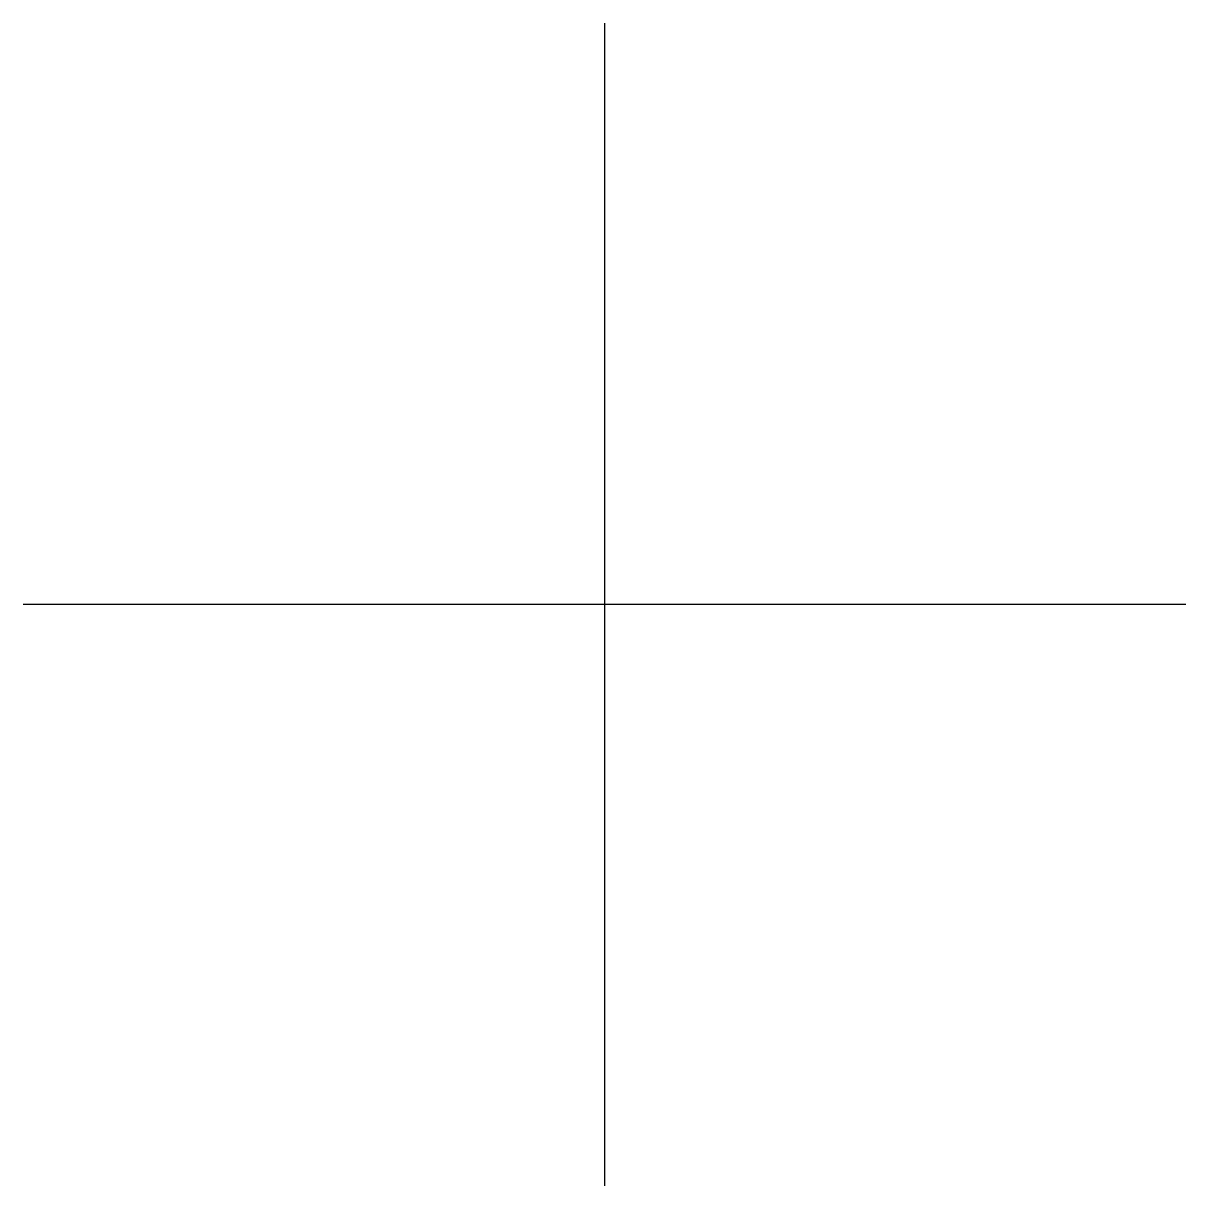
# Model space of a CAD drawing. Header units: metres. Extents: x -2.5 to 2.5, y -2.5 to 2.5.
import ezdxf

# ---------------------------------------------------------------- set-up
doc = ezdxf.new("R2010")
doc.units = ezdxf.units.M
doc.header["$MEASUREMENT"] = 0

msp = doc.modelspace()

# ---------------------------------------------------------------- linework, layer by layer
at = {"color": 0}
for p, q in [((0, 2.5), (0, -2.5)), ((2.5, 0), (-2.5, 0))]:
    msp.add_line(p, q, dxfattribs=at)

doc.saveas('drawing.dxf')
